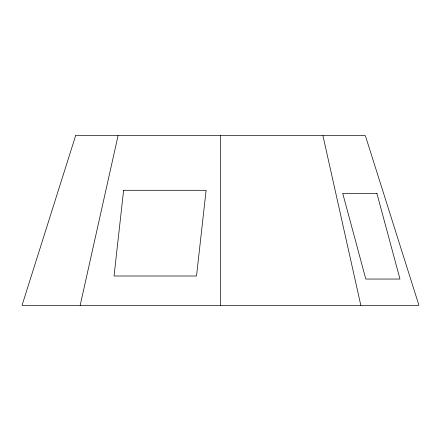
<?xml version="1.0" encoding="UTF-8"?>
<svg xmlns="http://www.w3.org/2000/svg" width="441" height="441" viewBox="0 0 441 441"><rect width="100%" height="100%" fill="white"/><g stroke="black" fill="none" stroke-linecap="round" stroke-linejoin="round"><path stroke-width="0.66" d="M80.174 305.332L118.061 135.668M322.939 135.668L360.826 305.332M220.5 135.668L220.5 305.332M123.612 190.303L114.043 276.011L196.532 276.011L206.101 190.303L123.612 190.303M75.632 135.668L22.05 305.332L418.95 305.332L365.368 135.668L75.632 135.668M376.879 193.34L342.712 193.34L365.815 279.048L399.981 279.048L376.879 193.34"/></g></svg>
